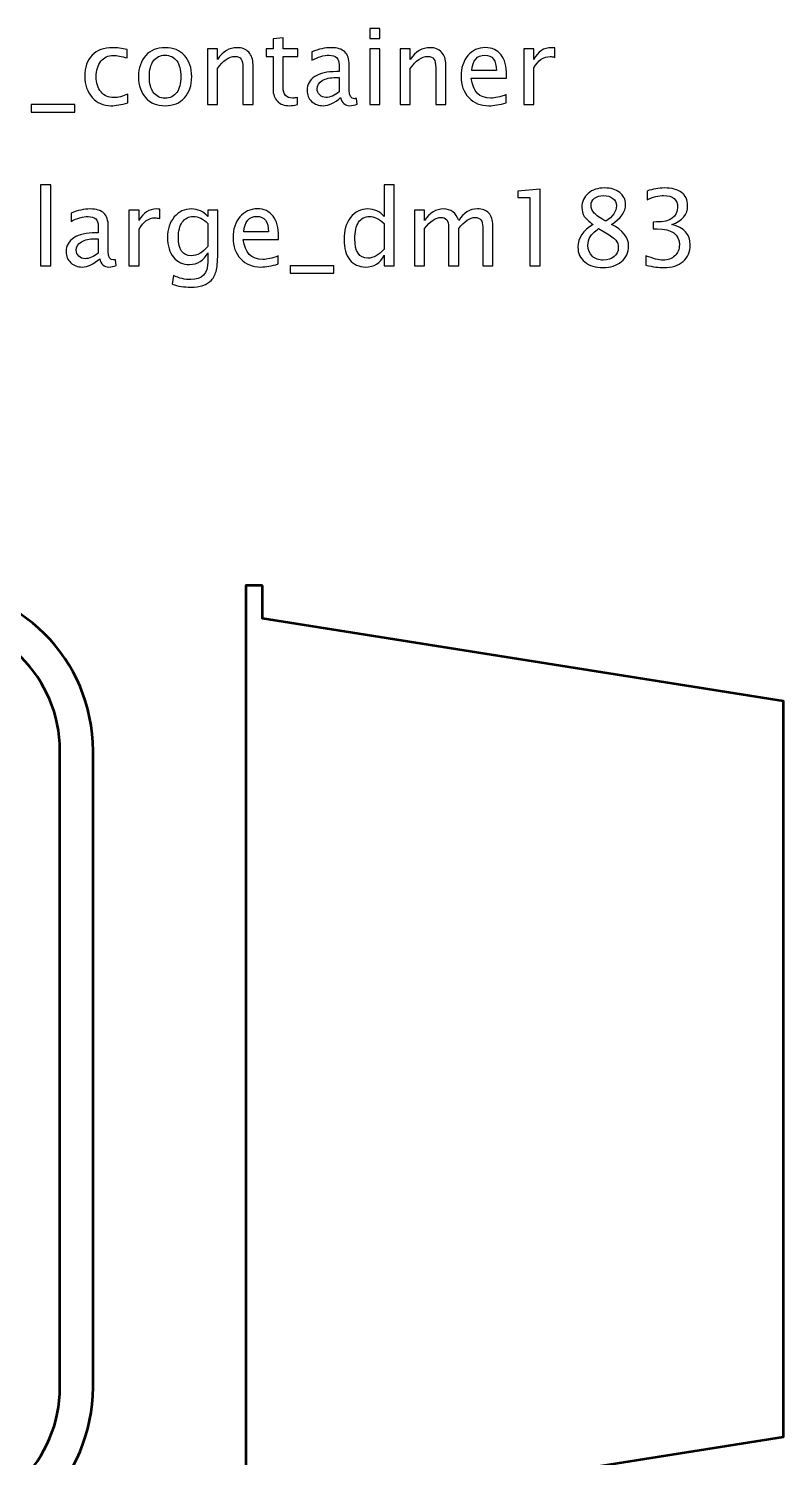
# Model space of a CAD drawing. Header units: centimetres. Extents: x -12.9 to 12.2, y -12.2 to 14.1.
# Drawn here: x 3.12 to 12.25, y -3.2 to 14.09 of the extents above; entities that cross this region are included whole.
import ezdxf

# ---------------------------------------------------------------- set-up
doc = ezdxf.new("R2010")
doc.units = ezdxf.units.CM
doc.header["$MEASUREMENT"] = 0
doc.layers.add('Layer 1', color=7, linetype='Continuous')

msp = doc.modelspace()

# ---------------------------------------------------------------- linework, layer by layer
at = {"layer": 'Layer 1'}
for points, knots in [([(7.24864, 13.96673), (7.24864, 13.96673), (7.24864, 14.08865), (7.24864, 14.08865), (7.24864, 14.08865), (7.24864, 14.08865), (7.37056, 14.08865), (7.37056, 14.08865), (7.37056, 14.08865), (7.37056, 14.08865), (7.37056, 13.96673), (7.37056, 13.96673), (7.37056, 13.96673), (7.37056, 13.96673), (7.24864, 13.96673), (7.24864, 13.96673)], [0, 0, 0, 0, 0.2, 0.2, 0.2, 0.2, 0.4, 0.4, 0.4, 0.4, 0.6, 0.6, 0.6, 0.6, 1, 1, 1, 1]), ([(4.32087, 13.19076), (4.24192, 13.16705), (4.17376, 13.1552), (4.1164, 13.1552), (4.1164, 13.1552), (4.02538, 13.1552), (3.95003, 13.18886), (3.89013, 13.25595), (3.89013, 13.25595), (3.83023, 13.32326), (3.80017, 13.40814), (3.80017, 13.51038), (3.80017, 13.51038), (3.80017, 13.6196), (3.8298, 13.7049), (3.88907, 13.76586), (3.88907, 13.76586), (3.94834, 13.82703), (4.0311, 13.85751), (4.13736, 13.85751), (4.13736, 13.85751), (4.18964, 13.85751), (4.24848, 13.85031), (4.31325, 13.83592), (4.31325, 13.83592), (4.31325, 13.83592), (4.31325, 13.73305), (4.31325, 13.73305), (4.31325, 13.73305), (4.24446, 13.75337), (4.18837, 13.76353), (4.14519, 13.76353), (4.14519, 13.76353), (4.08253, 13.76353), (4.03237, 13.74004), (3.9949, 13.69326), (3.9949, 13.69326), (3.95744, 13.64648), (3.9386, 13.58404), (3.9386, 13.50614), (3.9386, 13.50614), (3.9386, 13.43058), (3.95807, 13.36962), (3.99681, 13.32284), (3.99681, 13.32284), (4.03554, 13.27627), (4.08613, 13.25299), (4.149, 13.25299), (4.149, 13.25299), (4.20467, 13.25299), (4.26182, 13.26738), (4.32087, 13.29617), (4.32087, 13.29617), (4.32087, 13.29617), (4.32087, 13.19076), (4.32087, 13.19076)], [0, 0, 0, 0, 0.06666667, 0.06666667, 0.06666667, 0.06666667, 0.13333333, 0.13333333, 0.13333333, 0.13333333, 0.2, 0.2, 0.2, 0.2, 0.26666667, 0.26666667, 0.26666667, 0.26666667, 0.33333333, 0.33333333, 0.33333333, 0.33333333, 0.4, 0.4, 0.4, 0.4, 0.46666667, 0.46666667, 0.46666667, 0.46666667, 0.53333333, 0.53333333, 0.53333333, 0.53333333, 0.6, 0.6, 0.6, 0.6, 0.66666667, 0.66666667, 0.66666667, 0.66666667, 0.73333333, 0.73333333, 0.73333333, 0.73333333, 0.8, 0.8, 0.8, 0.8, 0.86666667, 0.86666667, 0.86666667, 0.86666667, 1, 1, 1, 1]), ([(4.77193, 13.1552), (4.67308, 13.1552), (4.59477, 13.18674), (4.53719, 13.24982), (4.53719, 13.24982), (4.47941, 13.31289), (4.45062, 13.39862), (4.45062, 13.50678), (4.45062, 13.50678), (4.45062, 13.61473), (4.47941, 13.70024), (4.53719, 13.76311), (4.53719, 13.76311), (4.59477, 13.82597), (4.67308, 13.85751), (4.77193, 13.85751), (4.77193, 13.85751), (4.87078, 13.85751), (4.9491, 13.82597), (5.00667, 13.76311), (5.00667, 13.76311), (5.06445, 13.70024), (5.09324, 13.61473), (5.09324, 13.50678), (5.09324, 13.50678), (5.09324, 13.39862), (5.06445, 13.31289), (5.00667, 13.24982), (5.00667, 13.24982), (4.9491, 13.18674), (4.87078, 13.1552), (4.77193, 13.1552)], [0, 0, 0, 0, 0.11111111, 0.11111111, 0.11111111, 0.11111111, 0.22222222, 0.22222222, 0.22222222, 0.22222222, 0.33333333, 0.33333333, 0.33333333, 0.33333333, 0.44444444, 0.44444444, 0.44444444, 0.44444444, 0.55555556, 0.55555556, 0.55555556, 0.55555556, 0.66666667, 0.66666667, 0.66666667, 0.66666667, 0.77777778, 0.77777778, 0.77777778, 0.77777778, 1, 1, 1, 1]), ([(5.28416, 13.17044), (5.28416, 13.17044), (5.28416, 13.84354), (5.28416, 13.84354), (5.28416, 13.84354), (5.28416, 13.84354), (5.40608, 13.84354), (5.40608, 13.84354), (5.40608, 13.84354), (5.40608, 13.84354), (5.40608, 13.71633), (5.40608, 13.71633), (5.40608, 13.71633), (5.47064, 13.81052), (5.5498, 13.85751), (5.64336, 13.85751), (5.64336, 13.85751), (5.7022, 13.85751), (5.74898, 13.8391), (5.78348, 13.80205), (5.78348, 13.80205), (5.81798, 13.76522), (5.83534, 13.71548), (5.83534, 13.65325), (5.83534, 13.65325), (5.83534, 13.65325), (5.83534, 13.17044), (5.83534, 13.17044), (5.83534, 13.17044), (5.83534, 13.17044), (5.71342, 13.17044), (5.71342, 13.17044), (5.71342, 13.17044), (5.71342, 13.17044), (5.71342, 13.61346), (5.71342, 13.61346), (5.71342, 13.61346), (5.71342, 13.66341), (5.70601, 13.69897), (5.69141, 13.72014), (5.69141, 13.72014), (5.67659, 13.74152), (5.65225, 13.7521), (5.61817, 13.7521), (5.61817, 13.7521), (5.54324, 13.7521), (5.47254, 13.70321), (5.40608, 13.60542), (5.40608, 13.60542), (5.40608, 13.60542), (5.40608, 13.17044), (5.40608, 13.17044), (5.40608, 13.17044), (5.40608, 13.17044), (5.28416, 13.17044), (5.28416, 13.17044)], [0, 0, 0, 0, 0.06666667, 0.06666667, 0.06666667, 0.06666667, 0.13333333, 0.13333333, 0.13333333, 0.13333333, 0.2, 0.2, 0.2, 0.2, 0.26666667, 0.26666667, 0.26666667, 0.26666667, 0.33333333, 0.33333333, 0.33333333, 0.33333333, 0.4, 0.4, 0.4, 0.4, 0.46666667, 0.46666667, 0.46666667, 0.46666667, 0.53333333, 0.53333333, 0.53333333, 0.53333333, 0.6, 0.6, 0.6, 0.6, 0.66666667, 0.66666667, 0.66666667, 0.66666667, 0.73333333, 0.73333333, 0.73333333, 0.73333333, 0.8, 0.8, 0.8, 0.8, 0.86666667, 0.86666667, 0.86666667, 0.86666667, 1, 1, 1, 1]), ([(6.3734, 13.17065), (6.33572, 13.16028), (6.30292, 13.1552), (6.27519, 13.1552), (6.27519, 13.1552), (6.21296, 13.1552), (6.16449, 13.17298), (6.12977, 13.20854), (6.12977, 13.20854), (6.09485, 13.2441), (6.07749, 13.29342), (6.07749, 13.35671), (6.07749, 13.35671), (6.07749, 13.35671), (6.07749, 13.7521), (6.07749, 13.7521), (6.07749, 13.7521), (6.07749, 13.7521), (5.99325, 13.7521), (5.99325, 13.7521), (5.99325, 13.7521), (5.99325, 13.7521), (5.99325, 13.84354), (5.99325, 13.84354), (5.99325, 13.84354), (5.99325, 13.84354), (6.07749, 13.84354), (6.07749, 13.84354), (6.07749, 13.84354), (6.07749, 13.84354), (6.07749, 13.96525), (6.07749, 13.96525), (6.07749, 13.96525), (6.07749, 13.96525), (6.19941, 13.97689), (6.19941, 13.97689), (6.19941, 13.97689), (6.19941, 13.97689), (6.19941, 13.84354), (6.19941, 13.84354), (6.19941, 13.84354), (6.19941, 13.84354), (6.37594, 13.84354), (6.37594, 13.84354), (6.37594, 13.84354), (6.37594, 13.84354), (6.37594, 13.7521), (6.37594, 13.7521), (6.37594, 13.7521), (6.37594, 13.7521), (6.19941, 13.7521), (6.19941, 13.7521), (6.19941, 13.7521), (6.19941, 13.7521), (6.19941, 13.37872), (6.19941, 13.37872), (6.19941, 13.37872), (6.19941, 13.29067), (6.23772, 13.24664), (6.31413, 13.24664), (6.31413, 13.24664), (6.33043, 13.24664), (6.35012, 13.24939), (6.3734, 13.25468), (6.3734, 13.25468), (6.3734, 13.25468), (6.3734, 13.17065), (6.3734, 13.17065)], [0, 0, 0, 0, 0.05555556, 0.05555556, 0.05555556, 0.05555556, 0.11111111, 0.11111111, 0.11111111, 0.11111111, 0.16666667, 0.16666667, 0.16666667, 0.16666667, 0.22222222, 0.22222222, 0.22222222, 0.22222222, 0.27777778, 0.27777778, 0.27777778, 0.27777778, 0.33333333, 0.33333333, 0.33333333, 0.33333333, 0.38888889, 0.38888889, 0.38888889, 0.38888889, 0.44444444, 0.44444444, 0.44444444, 0.44444444, 0.5, 0.5, 0.5, 0.5, 0.55555556, 0.55555556, 0.55555556, 0.55555556, 0.61111111, 0.61111111, 0.61111111, 0.61111111, 0.66666667, 0.66666667, 0.66666667, 0.66666667, 0.72222222, 0.72222222, 0.72222222, 0.72222222, 0.77777778, 0.77777778, 0.77777778, 0.77777778, 0.83333333, 0.83333333, 0.83333333, 0.83333333, 0.88888889, 0.88888889, 0.88888889, 0.88888889, 1, 1, 1, 1]), ([(6.89431, 13.25617), (6.82108, 13.18886), (6.75059, 13.1552), (6.68286, 13.1552), (6.68286, 13.1552), (6.62719, 13.1552), (6.58083, 13.17256), (6.54422, 13.20748), (6.54422, 13.20748), (6.50739, 13.24241), (6.48897, 13.28643), (6.48897, 13.33956), (6.48897, 13.33956), (6.48897, 13.41301), (6.51987, 13.46953), (6.58168, 13.5089), (6.58168, 13.5089), (6.64349, 13.54827), (6.73218, 13.56795), (6.84775, 13.56795), (6.84775, 13.56795), (6.84775, 13.56795), (6.87632, 13.56795), (6.87632, 13.56795), (6.87632, 13.56795), (6.87632, 13.56795), (6.87632, 13.64902), (6.87632, 13.64902), (6.87632, 13.64902), (6.87632, 13.72712), (6.83568, 13.76607), (6.75419, 13.76607), (6.75419, 13.76607), (6.69111, 13.76607), (6.62211, 13.74617), (6.54739, 13.70638), (6.54739, 13.70638), (6.54739, 13.70638), (6.54739, 13.80671), (6.54739, 13.80671), (6.54739, 13.80671), (6.62952, 13.84058), (6.70699, 13.85751), (6.77959, 13.85751), (6.77959, 13.85751), (6.85431, 13.85751), (6.90955, 13.84058), (6.9449, 13.8065), (6.9449, 13.8065), (6.98046, 13.77242), (6.99824, 13.71993), (6.99824, 13.64902), (6.99824, 13.64902), (6.99824, 13.64902), (6.99824, 13.34485), (6.99824, 13.34485), (6.99824, 13.34485), (6.99824, 13.27522), (7.01962, 13.24029), (7.06259, 13.24029), (7.06259, 13.24029), (7.06788, 13.24029), (7.07571, 13.24114), (7.08608, 13.24283), (7.08608, 13.24283), (7.08608, 13.24283), (7.09476, 13.1751), (7.09476, 13.1751), (7.09476, 13.1751), (7.06703, 13.16176), (7.03655, 13.1552), (7.00311, 13.1552), (7.00311, 13.1552), (6.94617, 13.1552), (6.90998, 13.18886), (6.89431, 13.25617)], [0, 0, 0, 0, 0.05, 0.05, 0.05, 0.05, 0.1, 0.1, 0.1, 0.1, 0.15, 0.15, 0.15, 0.15, 0.2, 0.2, 0.2, 0.2, 0.25, 0.25, 0.25, 0.25, 0.3, 0.3, 0.3, 0.3, 0.35, 0.35, 0.35, 0.35, 0.4, 0.4, 0.4, 0.4, 0.45, 0.45, 0.45, 0.45, 0.5, 0.5, 0.5, 0.5, 0.55, 0.55, 0.55, 0.55, 0.6, 0.6, 0.6, 0.6, 0.65, 0.65, 0.65, 0.65, 0.7, 0.7, 0.7, 0.7, 0.75, 0.75, 0.75, 0.75, 0.8, 0.8, 0.8, 0.8, 0.85, 0.85, 0.85, 0.85, 0.9, 0.9, 0.9, 0.9, 1, 1, 1, 1]), ([(7.24864, 13.17044), (7.24864, 13.17044), (7.24864, 13.84354), (7.24864, 13.84354), (7.24864, 13.84354), (7.24864, 13.84354), (7.37056, 13.84354), (7.37056, 13.84354), (7.37056, 13.84354), (7.37056, 13.84354), (7.37056, 13.17044), (7.37056, 13.17044), (7.37056, 13.17044), (7.37056, 13.17044), (7.24864, 13.17044), (7.24864, 13.17044)], [0, 0, 0, 0, 0.2, 0.2, 0.2, 0.2, 0.4, 0.4, 0.4, 0.4, 0.6, 0.6, 0.6, 0.6, 1, 1, 1, 1]), ([(7.61567, 13.17044), (7.61567, 13.17044), (7.61567, 13.84354), (7.61567, 13.84354), (7.61567, 13.84354), (7.61567, 13.84354), (7.73759, 13.84354), (7.73759, 13.84354), (7.73759, 13.84354), (7.73759, 13.84354), (7.73759, 13.71633), (7.73759, 13.71633), (7.73759, 13.71633), (7.80215, 13.81052), (7.88131, 13.85751), (7.97487, 13.85751), (7.97487, 13.85751), (8.03371, 13.85751), (8.08049, 13.8391), (8.11499, 13.80205), (8.11499, 13.80205), (8.14949, 13.76522), (8.16685, 13.71548), (8.16685, 13.65325), (8.16685, 13.65325), (8.16685, 13.65325), (8.16685, 13.17044), (8.16685, 13.17044), (8.16685, 13.17044), (8.16685, 13.17044), (8.04493, 13.17044), (8.04493, 13.17044), (8.04493, 13.17044), (8.04493, 13.17044), (8.04493, 13.61346), (8.04493, 13.61346), (8.04493, 13.61346), (8.04493, 13.66341), (8.03752, 13.69897), (8.02292, 13.72014), (8.02292, 13.72014), (8.0081, 13.74152), (7.98376, 13.7521), (7.94968, 13.7521), (7.94968, 13.7521), (7.87475, 13.7521), (7.80405, 13.70321), (7.73759, 13.60542), (7.73759, 13.60542), (7.73759, 13.60542), (7.73759, 13.17044), (7.73759, 13.17044), (7.73759, 13.17044), (7.73759, 13.17044), (7.61567, 13.17044), (7.61567, 13.17044)], [0, 0, 0, 0, 0.06666667, 0.06666667, 0.06666667, 0.06666667, 0.13333333, 0.13333333, 0.13333333, 0.13333333, 0.2, 0.2, 0.2, 0.2, 0.26666667, 0.26666667, 0.26666667, 0.26666667, 0.33333333, 0.33333333, 0.33333333, 0.33333333, 0.4, 0.4, 0.4, 0.4, 0.46666667, 0.46666667, 0.46666667, 0.46666667, 0.53333333, 0.53333333, 0.53333333, 0.53333333, 0.6, 0.6, 0.6, 0.6, 0.66666667, 0.66666667, 0.66666667, 0.66666667, 0.73333333, 0.73333333, 0.73333333, 0.73333333, 0.8, 0.8, 0.8, 0.8, 0.86666667, 0.86666667, 0.86666667, 0.86666667, 1, 1, 1, 1]), ([(8.89795, 13.19203), (8.81604, 13.16748), (8.74597, 13.1552), (8.68755, 13.1552), (8.68755, 13.1552), (8.58786, 13.1552), (8.50679, 13.18822), (8.44435, 13.25405), (8.44435, 13.25405), (8.38191, 13.31988), (8.35058, 13.40518), (8.35058, 13.51017), (8.35058, 13.51017), (8.35058, 13.61198), (8.3781, 13.69559), (8.43334, 13.76099), (8.43334, 13.76099), (8.48859, 13.82618), (8.55928, 13.85878), (8.64543, 13.85878), (8.64543, 13.85878), (8.72692, 13.85878), (8.79, 13.82978), (8.83445, 13.77179), (8.83445, 13.77179), (8.8789, 13.71379), (8.90113, 13.63166), (8.90113, 13.52519), (8.90113, 13.52519), (8.90113, 13.52519), (8.90049, 13.48794), (8.90049, 13.48794), (8.90049, 13.48794), (8.90049, 13.48794), (8.47504, 13.48794), (8.47504, 13.48794), (8.47504, 13.48794), (8.49282, 13.32707), (8.57135, 13.24664), (8.71041, 13.24664), (8.71041, 13.24664), (8.76143, 13.24664), (8.82387, 13.26103), (8.89795, 13.28982), (8.89795, 13.28982), (8.89795, 13.28982), (8.89795, 13.19203), (8.89795, 13.19203)], [0, 0, 0, 0, 0.07692308, 0.07692308, 0.07692308, 0.07692308, 0.15384615, 0.15384615, 0.15384615, 0.15384615, 0.23076923, 0.23076923, 0.23076923, 0.23076923, 0.30769231, 0.30769231, 0.30769231, 0.30769231, 0.38461538, 0.38461538, 0.38461538, 0.38461538, 0.46153846, 0.46153846, 0.46153846, 0.46153846, 0.53846154, 0.53846154, 0.53846154, 0.53846154, 0.61538462, 0.61538462, 0.61538462, 0.61538462, 0.69230769, 0.69230769, 0.69230769, 0.69230769, 0.76923077, 0.76923077, 0.76923077, 0.76923077, 0.84615385, 0.84615385, 0.84615385, 0.84615385, 1, 1, 1, 1]), ([(9.11152, 13.17044), (9.11152, 13.17044), (9.11152, 13.84354), (9.11152, 13.84354), (9.11152, 13.84354), (9.11152, 13.84354), (9.23344, 13.84354), (9.23344, 13.84354), (9.23344, 13.84354), (9.23344, 13.84354), (9.23344, 13.71633), (9.23344, 13.71633), (9.23344, 13.71633), (9.28191, 13.81052), (9.35219, 13.85751), (9.44447, 13.85751), (9.44447, 13.85751), (9.45696, 13.85751), (9.47008, 13.85645), (9.48363, 13.85434), (9.48363, 13.85434), (9.48363, 13.85434), (9.48363, 13.74025), (9.48363, 13.74025), (9.48363, 13.74025), (9.46246, 13.74723), (9.44384, 13.75083), (9.42775, 13.75083), (9.42775, 13.75083), (9.35028, 13.75083), (9.28551, 13.70511), (9.23344, 13.61346), (9.23344, 13.61346), (9.23344, 13.61346), (9.23344, 13.17044), (9.23344, 13.17044), (9.23344, 13.17044), (9.23344, 13.17044), (9.11152, 13.17044), (9.11152, 13.17044)], [0, 0, 0, 0, 0.09090909, 0.09090909, 0.09090909, 0.09090909, 0.18181818, 0.18181818, 0.18181818, 0.18181818, 0.27272727, 0.27272727, 0.27272727, 0.27272727, 0.36363636, 0.36363636, 0.36363636, 0.36363636, 0.45454545, 0.45454545, 0.45454545, 0.45454545, 0.54545455, 0.54545455, 0.54545455, 0.54545455, 0.63636364, 0.63636364, 0.63636364, 0.63636364, 0.72727273, 0.72727273, 0.72727273, 0.72727273, 0.81818182, 0.81818182, 0.81818182, 0.81818182, 1, 1, 1, 1]), ([(4.77172, 13.24664), (4.83204, 13.24664), (4.87903, 13.26929), (4.91248, 13.3148), (4.91248, 13.3148), (4.94571, 13.36009), (4.96243, 13.42423), (4.96243, 13.50678), (4.96243, 13.50678), (4.96243, 13.58912), (4.94571, 13.65304), (4.91248, 13.69834), (4.91248, 13.69834), (4.87903, 13.74342), (4.83204, 13.76607), (4.77172, 13.76607), (4.77172, 13.76607), (4.71118, 13.76607), (4.66419, 13.74342), (4.63117, 13.69834), (4.63117, 13.69834), (4.59794, 13.65304), (4.58143, 13.58912), (4.58143, 13.50678), (4.58143, 13.50678), (4.58143, 13.42423), (4.59794, 13.36009), (4.63117, 13.3148), (4.63117, 13.3148), (4.66419, 13.26929), (4.71118, 13.24664), (4.77172, 13.24664)], [0, 0, 0, 0, 0.11111111, 0.11111111, 0.11111111, 0.11111111, 0.22222222, 0.22222222, 0.22222222, 0.22222222, 0.33333333, 0.33333333, 0.33333333, 0.33333333, 0.44444444, 0.44444444, 0.44444444, 0.44444444, 0.55555556, 0.55555556, 0.55555556, 0.55555556, 0.66666667, 0.66666667, 0.66666667, 0.66666667, 0.77777778, 0.77777778, 0.77777778, 0.77777778, 1, 1, 1, 1]), ([(8.48139, 13.57938), (8.48139, 13.57938), (8.77857, 13.57938), (8.77857, 13.57938), (8.77857, 13.57938), (8.77857, 13.70469), (8.73179, 13.76734), (8.63845, 13.76734), (8.63845, 13.76734), (8.54447, 13.76734), (8.49219, 13.70469), (8.48139, 13.57938)], [0, 0, 0, 0, 0.25, 0.25, 0.25, 0.25, 0.5, 0.5, 0.5, 0.5, 1, 1, 1, 1]), ([(6.87632, 13.32263), (6.87632, 13.32263), (6.87632, 13.49556), (6.87632, 13.49556), (6.87632, 13.49556), (6.87632, 13.49556), (6.83716, 13.49683), (6.83716, 13.49683), (6.83716, 13.49683), (6.76943, 13.49683), (6.71482, 13.48434), (6.67312, 13.45937), (6.67312, 13.45937), (6.63163, 13.43418), (6.61089, 13.40095), (6.61089, 13.35946), (6.61089, 13.35946), (6.61089, 13.33046), (6.62126, 13.30591), (6.64179, 13.2858), (6.64179, 13.2858), (6.66254, 13.26569), (6.68773, 13.25553), (6.71757, 13.25553), (6.71757, 13.25553), (6.76837, 13.25553), (6.82129, 13.27797), (6.87632, 13.32263)], [0, 0, 0, 0, 0.125, 0.125, 0.125, 0.125, 0.25, 0.25, 0.25, 0.25, 0.375, 0.375, 0.375, 0.375, 0.5, 0.5, 0.5, 0.5, 0.625, 0.625, 0.625, 0.625, 0.75, 0.75, 0.75, 0.75, 1, 1, 1, 1]), ([(3.14993, 13.079), (3.14993, 13.079), (3.14993, 13.17044), (3.14993, 13.17044), (3.14993, 13.17044), (3.14993, 13.17044), (3.67825, 13.17044), (3.67825, 13.17044), (3.67825, 13.17044), (3.67825, 13.17044), (3.67825, 13.079), (3.67825, 13.079), (3.67825, 13.079), (3.67825, 13.079), (3.14993, 13.079), (3.14993, 13.079)], [0, 0, 0, 0, 0.2, 0.2, 0.2, 0.2, 0.4, 0.4, 0.4, 0.4, 0.6, 0.6, 0.6, 0.6, 1, 1, 1, 1]), ([(3.26665, 11.21887), (3.26665, 11.21887), (3.26665, 12.19804), (3.26665, 12.19804), (3.26665, 12.19804), (3.26665, 12.19804), (3.38857, 12.19804), (3.38857, 12.19804), (3.38857, 12.19804), (3.38857, 12.19804), (3.38857, 11.21887), (3.38857, 11.21887), (3.38857, 11.21887), (3.38857, 11.21887), (3.26665, 11.21887), (3.26665, 11.21887)], [0, 0, 0, 0, 0.2, 0.2, 0.2, 0.2, 0.4, 0.4, 0.4, 0.4, 0.6, 0.6, 0.6, 0.6, 1, 1, 1, 1]), ([(7.42209, 11.21887), (7.42209, 11.21887), (7.42209, 11.34524), (7.42209, 11.34524), (7.42209, 11.34524), (7.37235, 11.25083), (7.29742, 11.20363), (7.1973, 11.20363), (7.1973, 11.20363), (7.11602, 11.20363), (7.0521, 11.23305), (7.00553, 11.29211), (7.00553, 11.29211), (6.95896, 11.35116), (6.93568, 11.43181), (6.93568, 11.53404), (6.93568, 11.53404), (6.93568, 11.6458), (6.96214, 11.73576), (7.01484, 11.80392), (7.01484, 11.80392), (7.06776, 11.87186), (7.13719, 11.90594), (7.22334, 11.90594), (7.22334, 11.90594), (7.30313, 11.90594), (7.3696, 11.87546), (7.42209, 11.81429), (7.42209, 11.81429), (7.42209, 11.81429), (7.42209, 12.19804), (7.42209, 12.19804), (7.42209, 12.19804), (7.42209, 12.19804), (7.54401, 12.19804), (7.54401, 12.19804), (7.54401, 12.19804), (7.54401, 12.19804), (7.54401, 11.21887), (7.54401, 11.21887), (7.54401, 11.21887), (7.54401, 11.21887), (7.42209, 11.21887), (7.42209, 11.21887)], [0, 0, 0, 0, 0.08333333, 0.08333333, 0.08333333, 0.08333333, 0.16666667, 0.16666667, 0.16666667, 0.16666667, 0.25, 0.25, 0.25, 0.25, 0.33333333, 0.33333333, 0.33333333, 0.33333333, 0.41666667, 0.41666667, 0.41666667, 0.41666667, 0.5, 0.5, 0.5, 0.5, 0.58333333, 0.58333333, 0.58333333, 0.58333333, 0.66666667, 0.66666667, 0.66666667, 0.66666667, 0.75, 0.75, 0.75, 0.75, 0.83333333, 0.83333333, 0.83333333, 0.83333333, 1, 1, 1, 1]), ([(9.18485, 11.21887), (9.18485, 11.21887), (9.18485, 12.04564), (9.18485, 12.04564), (9.18485, 12.04564), (9.18485, 12.04564), (9.0388, 12.04564), (9.0388, 12.04564), (9.0388, 12.04564), (9.0388, 12.04564), (9.0388, 12.12184), (9.0388, 12.12184), (9.0388, 12.12184), (9.0388, 12.12184), (9.30677, 12.1447), (9.30677, 12.1447), (9.30677, 12.1447), (9.30677, 12.1447), (9.30677, 11.21887), (9.30677, 11.21887), (9.30677, 11.21887), (9.30677, 11.21887), (9.18485, 11.21887), (9.18485, 11.21887)], [0, 0, 0, 0, 0.14285714, 0.14285714, 0.14285714, 0.14285714, 0.28571429, 0.28571429, 0.28571429, 0.28571429, 0.42857143, 0.42857143, 0.42857143, 0.42857143, 0.57142857, 0.57142857, 0.57142857, 0.57142857, 0.71428571, 0.71428571, 0.71428571, 0.71428571, 1, 1, 1, 1]), ([(9.94727, 11.71862), (9.89689, 11.75375), (9.86176, 11.78635), (9.84207, 11.81662), (9.84207, 11.81662), (9.82239, 11.84667), (9.81265, 11.88308), (9.81265, 11.92563), (9.81265, 11.92563), (9.81265, 11.99505), (9.83805, 12.05157), (9.88864, 12.09496), (9.88864, 12.09496), (9.93944, 12.13835), (10.00569, 12.15994), (10.08739, 12.15994), (10.08739, 12.15994), (10.16275, 12.15994), (10.22392, 12.14153), (10.2707, 12.1047), (10.2707, 12.1047), (10.31748, 12.06808), (10.34097, 12.02024), (10.34097, 11.96161), (10.34097, 11.96161), (10.34097, 11.87271), (10.28403, 11.79164), (10.17037, 11.71862), (10.17037, 11.71862), (10.30859, 11.65088), (10.3778, 11.56346), (10.3778, 11.45636), (10.3778, 11.45636), (10.3778, 11.37995), (10.3488, 11.31751), (10.29102, 11.26882), (10.29102, 11.26882), (10.23323, 11.22035), (10.15894, 11.19601), (10.06792, 11.19601), (10.06792, 11.19601), (9.97712, 11.19601), (9.90388, 11.21887), (9.848, 11.26459), (9.848, 11.26459), (9.79233, 11.3101), (9.76439, 11.37021), (9.76439, 11.44451), (9.76439, 11.44451), (9.76439, 11.55457), (9.82535, 11.6458), (9.94727, 11.71862)], [0, 0, 0, 0, 0.07142857, 0.07142857, 0.07142857, 0.07142857, 0.14285714, 0.14285714, 0.14285714, 0.14285714, 0.21428571, 0.21428571, 0.21428571, 0.21428571, 0.28571429, 0.28571429, 0.28571429, 0.28571429, 0.35714286, 0.35714286, 0.35714286, 0.35714286, 0.42857143, 0.42857143, 0.42857143, 0.42857143, 0.5, 0.5, 0.5, 0.5, 0.57142857, 0.57142857, 0.57142857, 0.57142857, 0.64285714, 0.64285714, 0.64285714, 0.64285714, 0.71428571, 0.71428571, 0.71428571, 0.71428571, 0.78571429, 0.78571429, 0.78571429, 0.78571429, 0.85714286, 0.85714286, 0.85714286, 0.85714286, 1, 1, 1, 1]), ([(10.58777, 11.22522), (10.58777, 11.22522), (10.58777, 11.33952), (10.58777, 11.33952), (10.58777, 11.33952), (10.67498, 11.30481), (10.74335, 11.28745), (10.79351, 11.28745), (10.79351, 11.28745), (10.85257, 11.28745), (10.90019, 11.30438), (10.93681, 11.33846), (10.93681, 11.33846), (10.97343, 11.37254), (10.99163, 11.41699), (10.99163, 11.4716), (10.99163, 11.4716), (10.99163, 11.60114), (10.90146, 11.66591), (10.72112, 11.66591), (10.72112, 11.66591), (10.72112, 11.66591), (10.67286, 11.66591), (10.67286, 11.66591), (10.67286, 11.66591), (10.67286, 11.66591), (10.67286, 11.74783), (10.67286, 11.74783), (10.67286, 11.74783), (10.67286, 11.74783), (10.71562, 11.74846), (10.71562, 11.74846), (10.71562, 11.74846), (10.88516, 11.74846), (10.97004, 11.80815), (10.97004, 11.92774), (10.97004, 11.92774), (10.97004, 12.02151), (10.91374, 12.0685), (10.80134, 12.0685), (10.80134, 12.0685), (10.74102, 12.0685), (10.67413, 12.05114), (10.60047, 12.01643), (10.60047, 12.01643), (10.60047, 12.01643), (10.60047, 12.12311), (10.60047, 12.12311), (10.60047, 12.12311), (10.67265, 12.14766), (10.74229, 12.15994), (10.80917, 12.15994), (10.80917, 12.15994), (10.90019, 12.15994), (10.97025, 12.14174), (11.01894, 12.10533), (11.01894, 12.10533), (11.06762, 12.06914), (11.09196, 12.01643), (11.09196, 11.94743), (11.09196, 11.94743), (11.09196, 11.83969), (11.02825, 11.76285), (10.90061, 11.71713), (10.90061, 11.71713), (11.04857, 11.68263), (11.12244, 11.60156), (11.12244, 11.47351), (11.12244, 11.47351), (11.12244, 11.38715), (11.09387, 11.3192), (11.03693, 11.26988), (11.03693, 11.26988), (10.97999, 11.22056), (10.90167, 11.19601), (10.80219, 11.19601), (10.80219, 11.19601), (10.74546, 11.19601), (10.67413, 11.20575), (10.58777, 11.22522)], [0, 0, 0, 0, 0.04761905, 0.04761905, 0.04761905, 0.04761905, 0.0952381, 0.0952381, 0.0952381, 0.0952381, 0.14285714, 0.14285714, 0.14285714, 0.14285714, 0.19047619, 0.19047619, 0.19047619, 0.19047619, 0.23809524, 0.23809524, 0.23809524, 0.23809524, 0.28571429, 0.28571429, 0.28571429, 0.28571429, 0.33333333, 0.33333333, 0.33333333, 0.33333333, 0.38095238, 0.38095238, 0.38095238, 0.38095238, 0.42857143, 0.42857143, 0.42857143, 0.42857143, 0.47619048, 0.47619048, 0.47619048, 0.47619048, 0.52380952, 0.52380952, 0.52380952, 0.52380952, 0.57142857, 0.57142857, 0.57142857, 0.57142857, 0.61904762, 0.61904762, 0.61904762, 0.61904762, 0.66666667, 0.66666667, 0.66666667, 0.66666667, 0.71428571, 0.71428571, 0.71428571, 0.71428571, 0.76190476, 0.76190476, 0.76190476, 0.76190476, 0.80952381, 0.80952381, 0.80952381, 0.80952381, 0.85714286, 0.85714286, 0.85714286, 0.85714286, 0.9047619, 0.9047619, 0.9047619, 0.9047619, 1, 1, 1, 1]), ([(10.10221, 11.75693), (10.18772, 11.81344), (10.23048, 11.8761), (10.23048, 11.94531), (10.23048, 11.94531), (10.23048, 11.98235), (10.21609, 12.01199), (10.18751, 12.03463), (10.18751, 12.03463), (10.15873, 12.05728), (10.12126, 12.0685), (10.07491, 12.0685), (10.07491, 12.0685), (10.03003, 12.0685), (9.99341, 12.05749), (9.96526, 12.03527), (9.96526, 12.03527), (9.93711, 12.01304), (9.92314, 11.98447), (9.92314, 11.94912), (9.92314, 11.94912), (9.92314, 11.91483), (9.93584, 11.88393), (9.96124, 11.85641), (9.96124, 11.85641), (9.98664, 11.82911), (10.03363, 11.79587), (10.10221, 11.75693)], [0, 0, 0, 0, 0.125, 0.125, 0.125, 0.125, 0.25, 0.25, 0.25, 0.25, 0.375, 0.375, 0.375, 0.375, 0.5, 0.5, 0.5, 0.5, 0.625, 0.625, 0.625, 0.625, 0.75, 0.75, 0.75, 0.75, 1, 1, 1, 1]), ([(3.9806, 11.3046), (3.90737, 11.23729), (3.83688, 11.20363), (3.76915, 11.20363), (3.76915, 11.20363), (3.71348, 11.20363), (3.66712, 11.22099), (3.63051, 11.25591), (3.63051, 11.25591), (3.59368, 11.29084), (3.57526, 11.33486), (3.57526, 11.38799), (3.57526, 11.38799), (3.57526, 11.46144), (3.60616, 11.51796), (3.66797, 11.55733), (3.66797, 11.55733), (3.72978, 11.5967), (3.81847, 11.61638), (3.93404, 11.61638), (3.93404, 11.61638), (3.93404, 11.61638), (3.96261, 11.61638), (3.96261, 11.61638), (3.96261, 11.61638), (3.96261, 11.61638), (3.96261, 11.69745), (3.96261, 11.69745), (3.96261, 11.69745), (3.96261, 11.77555), (3.92197, 11.8145), (3.84048, 11.8145), (3.84048, 11.8145), (3.7774, 11.8145), (3.7084, 11.7946), (3.63368, 11.75481), (3.63368, 11.75481), (3.63368, 11.75481), (3.63368, 11.85514), (3.63368, 11.85514), (3.63368, 11.85514), (3.71581, 11.88901), (3.79328, 11.90594), (3.86588, 11.90594), (3.86588, 11.90594), (3.9406, 11.90594), (3.99584, 11.88901), (4.03119, 11.85493), (4.03119, 11.85493), (4.06675, 11.82085), (4.08453, 11.76836), (4.08453, 11.69745), (4.08453, 11.69745), (4.08453, 11.69745), (4.08453, 11.39328), (4.08453, 11.39328), (4.08453, 11.39328), (4.08453, 11.32365), (4.10591, 11.28872), (4.14888, 11.28872), (4.14888, 11.28872), (4.15417, 11.28872), (4.162, 11.28957), (4.17237, 11.29126), (4.17237, 11.29126), (4.17237, 11.29126), (4.18105, 11.22353), (4.18105, 11.22353), (4.18105, 11.22353), (4.15332, 11.21019), (4.12284, 11.20363), (4.0894, 11.20363), (4.0894, 11.20363), (4.03246, 11.20363), (3.99627, 11.23729), (3.9806, 11.3046)], [0, 0, 0, 0, 0.05, 0.05, 0.05, 0.05, 0.1, 0.1, 0.1, 0.1, 0.15, 0.15, 0.15, 0.15, 0.2, 0.2, 0.2, 0.2, 0.25, 0.25, 0.25, 0.25, 0.3, 0.3, 0.3, 0.3, 0.35, 0.35, 0.35, 0.35, 0.4, 0.4, 0.4, 0.4, 0.45, 0.45, 0.45, 0.45, 0.5, 0.5, 0.5, 0.5, 0.55, 0.55, 0.55, 0.55, 0.6, 0.6, 0.6, 0.6, 0.65, 0.65, 0.65, 0.65, 0.7, 0.7, 0.7, 0.7, 0.75, 0.75, 0.75, 0.75, 0.8, 0.8, 0.8, 0.8, 0.85, 0.85, 0.85, 0.85, 0.9, 0.9, 0.9, 0.9, 1, 1, 1, 1]), ([(4.33493, 11.21887), (4.33493, 11.21887), (4.33493, 11.89197), (4.33493, 11.89197), (4.33493, 11.89197), (4.33493, 11.89197), (4.45685, 11.89197), (4.45685, 11.89197), (4.45685, 11.89197), (4.45685, 11.89197), (4.45685, 11.76476), (4.45685, 11.76476), (4.45685, 11.76476), (4.50532, 11.85895), (4.5756, 11.90594), (4.66788, 11.90594), (4.66788, 11.90594), (4.68037, 11.90594), (4.69349, 11.90488), (4.70704, 11.90277), (4.70704, 11.90277), (4.70704, 11.90277), (4.70704, 11.78868), (4.70704, 11.78868), (4.70704, 11.78868), (4.68587, 11.79566), (4.66725, 11.79926), (4.65116, 11.79926), (4.65116, 11.79926), (4.57369, 11.79926), (4.50892, 11.75354), (4.45685, 11.66189), (4.45685, 11.66189), (4.45685, 11.66189), (4.45685, 11.21887), (4.45685, 11.21887), (4.45685, 11.21887), (4.45685, 11.21887), (4.33493, 11.21887), (4.33493, 11.21887)], [0, 0, 0, 0, 0.09090909, 0.09090909, 0.09090909, 0.09090909, 0.18181818, 0.18181818, 0.18181818, 0.18181818, 0.27272727, 0.27272727, 0.27272727, 0.27272727, 0.36363636, 0.36363636, 0.36363636, 0.36363636, 0.45454545, 0.45454545, 0.45454545, 0.45454545, 0.54545455, 0.54545455, 0.54545455, 0.54545455, 0.63636364, 0.63636364, 0.63636364, 0.63636364, 0.72727273, 0.72727273, 0.72727273, 0.72727273, 0.81818182, 0.81818182, 0.81818182, 0.81818182, 1, 1, 1, 1]), ([(4.85711, 10.99535), (4.85711, 10.99535), (4.8715, 11.10076), (4.8715, 11.10076), (4.8715, 11.10076), (4.9422, 11.06774), (5.01226, 11.05123), (5.08148, 11.05123), (5.08148, 11.05123), (5.21885, 11.05123), (5.28764, 11.12404), (5.28764, 11.26946), (5.28764, 11.26946), (5.28764, 11.26946), (5.28764, 11.37529), (5.28764, 11.37529), (5.28764, 11.37529), (5.26647, 11.33063), (5.23642, 11.29613), (5.19726, 11.27136), (5.19726, 11.27136), (5.1581, 11.2466), (5.1145, 11.23411), (5.06645, 11.23411), (5.06645, 11.23411), (4.98496, 11.23411), (4.9204, 11.26332), (4.87277, 11.32174), (4.87277, 11.32174), (4.82515, 11.38016), (4.80123, 11.45932), (4.80123, 11.55923), (4.80123, 11.55923), (4.80123, 11.66147), (4.82832, 11.74486), (4.88251, 11.80942), (4.88251, 11.80942), (4.93691, 11.87377), (5.00697, 11.90594), (5.09312, 11.90594), (5.09312, 11.90594), (5.16847, 11.90594), (5.23345, 11.87546), (5.28764, 11.81429), (5.28764, 11.81429), (5.28764, 11.81429), (5.28764, 11.89197), (5.28764, 11.89197), (5.28764, 11.89197), (5.28764, 11.89197), (5.40956, 11.89197), (5.40956, 11.89197), (5.40956, 11.89197), (5.40956, 11.89197), (5.40956, 11.4026), (5.40956, 11.4026), (5.40956, 11.4026), (5.40956, 11.2974), (5.40406, 11.21951), (5.39305, 11.16892), (5.39305, 11.16892), (5.38226, 11.11833), (5.36151, 11.07684), (5.33146, 11.04467), (5.33146, 11.04467), (5.27812, 10.98815), (5.19472, 10.95979), (5.08148, 10.95979), (5.08148, 10.95979), (5.0038, 10.95979), (4.92908, 10.97164), (4.85711, 10.99535)], [0, 0, 0, 0, 0.05263158, 0.05263158, 0.05263158, 0.05263158, 0.10526316, 0.10526316, 0.10526316, 0.10526316, 0.15789474, 0.15789474, 0.15789474, 0.15789474, 0.21052632, 0.21052632, 0.21052632, 0.21052632, 0.26315789, 0.26315789, 0.26315789, 0.26315789, 0.31578947, 0.31578947, 0.31578947, 0.31578947, 0.36842105, 0.36842105, 0.36842105, 0.36842105, 0.42105263, 0.42105263, 0.42105263, 0.42105263, 0.47368421, 0.47368421, 0.47368421, 0.47368421, 0.52631579, 0.52631579, 0.52631579, 0.52631579, 0.57894737, 0.57894737, 0.57894737, 0.57894737, 0.63157895, 0.63157895, 0.63157895, 0.63157895, 0.68421053, 0.68421053, 0.68421053, 0.68421053, 0.73684211, 0.73684211, 0.73684211, 0.73684211, 0.78947368, 0.78947368, 0.78947368, 0.78947368, 0.84210526, 0.84210526, 0.84210526, 0.84210526, 0.89473684, 0.89473684, 0.89473684, 0.89473684, 1, 1, 1, 1]), ([(5.28764, 11.4517), (5.28764, 11.4517), (5.28764, 11.73089), (5.28764, 11.73089), (5.28764, 11.73089), (5.23388, 11.78656), (5.17525, 11.8145), (5.11196, 11.8145), (5.11196, 11.8145), (5.05565, 11.8145), (5.01163, 11.79206), (4.97988, 11.74698), (4.97988, 11.74698), (4.94792, 11.70211), (4.93204, 11.63966), (4.93204, 11.56008), (4.93204, 11.56008), (4.93204, 11.41382), (4.9839, 11.34079), (5.08783, 11.34079), (5.08783, 11.34079), (5.15852, 11.34079), (5.2252, 11.37783), (5.28764, 11.4517)], [0, 0, 0, 0, 0.14285714, 0.14285714, 0.14285714, 0.14285714, 0.28571429, 0.28571429, 0.28571429, 0.28571429, 0.42857143, 0.42857143, 0.42857143, 0.42857143, 0.57142857, 0.57142857, 0.57142857, 0.57142857, 0.71428571, 0.71428571, 0.71428571, 0.71428571, 1, 1, 1, 1]), ([(6.14045, 11.24046), (6.05854, 11.21591), (5.98847, 11.20363), (5.93005, 11.20363), (5.93005, 11.20363), (5.83036, 11.20363), (5.74929, 11.23665), (5.68685, 11.30248), (5.68685, 11.30248), (5.62441, 11.36831), (5.59308, 11.45361), (5.59308, 11.5586), (5.59308, 11.5586), (5.59308, 11.66041), (5.6206, 11.74402), (5.67584, 11.80942), (5.67584, 11.80942), (5.73109, 11.87461), (5.80178, 11.90721), (5.88793, 11.90721), (5.88793, 11.90721), (5.96942, 11.90721), (6.0325, 11.87821), (6.07695, 11.82022), (6.07695, 11.82022), (6.1214, 11.76222), (6.14363, 11.68009), (6.14363, 11.57362), (6.14363, 11.57362), (6.14363, 11.57362), (6.14299, 11.53637), (6.14299, 11.53637), (6.14299, 11.53637), (6.14299, 11.53637), (5.71754, 11.53637), (5.71754, 11.53637), (5.71754, 11.53637), (5.73532, 11.3755), (5.81385, 11.29507), (5.95291, 11.29507), (5.95291, 11.29507), (6.00393, 11.29507), (6.06637, 11.30946), (6.14045, 11.33825), (6.14045, 11.33825), (6.14045, 11.33825), (6.14045, 11.24046), (6.14045, 11.24046)], [0, 0, 0, 0, 0.07692308, 0.07692308, 0.07692308, 0.07692308, 0.15384615, 0.15384615, 0.15384615, 0.15384615, 0.23076923, 0.23076923, 0.23076923, 0.23076923, 0.30769231, 0.30769231, 0.30769231, 0.30769231, 0.38461538, 0.38461538, 0.38461538, 0.38461538, 0.46153846, 0.46153846, 0.46153846, 0.46153846, 0.53846154, 0.53846154, 0.53846154, 0.53846154, 0.61538462, 0.61538462, 0.61538462, 0.61538462, 0.69230769, 0.69230769, 0.69230769, 0.69230769, 0.76923077, 0.76923077, 0.76923077, 0.76923077, 0.84615385, 0.84615385, 0.84615385, 0.84615385, 1, 1, 1, 1]), ([(5.72389, 11.62781), (5.72389, 11.62781), (6.02107, 11.62781), (6.02107, 11.62781), (6.02107, 11.62781), (6.02107, 11.75312), (5.97429, 11.81577), (5.88095, 11.81577), (5.88095, 11.81577), (5.78697, 11.81577), (5.73469, 11.75312), (5.72389, 11.62781)], [0, 0, 0, 0, 0.25, 0.25, 0.25, 0.25, 0.5, 0.5, 0.5, 0.5, 1, 1, 1, 1]), ([(7.42209, 11.73089), (7.3588, 11.78656), (7.2989, 11.8145), (7.24217, 11.8145), (7.24217, 11.8145), (7.18629, 11.8145), (7.14311, 11.79122), (7.11242, 11.74444), (7.11242, 11.74444), (7.08173, 11.69787), (7.06649, 11.63183), (7.06649, 11.54632), (7.06649, 11.54632), (7.06649, 11.38905), (7.11856, 11.31031), (7.22291, 11.31031), (7.22291, 11.31031), (7.29065, 11.31031), (7.35711, 11.34735), (7.42209, 11.42122), (7.42209, 11.42122), (7.42209, 11.42122), (7.42209, 11.73089), (7.42209, 11.73089)], [0, 0, 0, 0, 0.14285714, 0.14285714, 0.14285714, 0.14285714, 0.28571429, 0.28571429, 0.28571429, 0.28571429, 0.42857143, 0.42857143, 0.42857143, 0.42857143, 0.57142857, 0.57142857, 0.57142857, 0.57142857, 0.71428571, 0.71428571, 0.71428571, 0.71428571, 1, 1, 1, 1]), ([(7.78827, 11.21887), (7.78827, 11.21887), (7.78827, 11.89197), (7.78827, 11.89197), (7.78827, 11.89197), (7.78827, 11.89197), (7.91019, 11.89197), (7.91019, 11.89197), (7.91019, 11.89197), (7.91019, 11.89197), (7.91019, 11.76476), (7.91019, 11.76476), (7.91019, 11.76476), (7.96967, 11.85895), (8.04587, 11.90594), (8.13921, 11.90594), (8.13921, 11.90594), (8.22917, 11.90594), (8.29034, 11.85895), (8.32294, 11.76476), (8.32294, 11.76476), (8.38073, 11.8598), (8.45608, 11.90721), (8.54858, 11.90721), (8.54858, 11.90721), (8.60763, 11.90721), (8.65356, 11.88985), (8.68637, 11.85493), (8.68637, 11.85493), (8.71918, 11.82), (8.73569, 11.77111), (8.73569, 11.70824), (8.73569, 11.70824), (8.73569, 11.70824), (8.73569, 11.21887), (8.73569, 11.21887), (8.73569, 11.21887), (8.73569, 11.21887), (8.61377, 11.21887), (8.61377, 11.21887), (8.61377, 11.21887), (8.61377, 11.21887), (8.61377, 11.68814), (8.61377, 11.68814), (8.61377, 11.68814), (8.61377, 11.76476), (8.58329, 11.80307), (8.52233, 11.80307), (8.52233, 11.80307), (8.45904, 11.80307), (8.39258, 11.75841), (8.32294, 11.66887), (8.32294, 11.66887), (8.32294, 11.66887), (8.32294, 11.21887), (8.32294, 11.21887), (8.32294, 11.21887), (8.32294, 11.21887), (8.20102, 11.21887), (8.20102, 11.21887), (8.20102, 11.21887), (8.20102, 11.21887), (8.20102, 11.68856), (8.20102, 11.68856), (8.20102, 11.68856), (8.20102, 11.76582), (8.17012, 11.80434), (8.1081, 11.80434), (8.1081, 11.80434), (8.0465, 11.80434), (7.98046, 11.75947), (7.91019, 11.66951), (7.91019, 11.66951), (7.91019, 11.66951), (7.91019, 11.21887), (7.91019, 11.21887), (7.91019, 11.21887), (7.91019, 11.21887), (7.78827, 11.21887), (7.78827, 11.21887)], [0, 0, 0, 0, 0.04761905, 0.04761905, 0.04761905, 0.04761905, 0.0952381, 0.0952381, 0.0952381, 0.0952381, 0.14285714, 0.14285714, 0.14285714, 0.14285714, 0.19047619, 0.19047619, 0.19047619, 0.19047619, 0.23809524, 0.23809524, 0.23809524, 0.23809524, 0.28571429, 0.28571429, 0.28571429, 0.28571429, 0.33333333, 0.33333333, 0.33333333, 0.33333333, 0.38095238, 0.38095238, 0.38095238, 0.38095238, 0.42857143, 0.42857143, 0.42857143, 0.42857143, 0.47619048, 0.47619048, 0.47619048, 0.47619048, 0.52380952, 0.52380952, 0.52380952, 0.52380952, 0.57142857, 0.57142857, 0.57142857, 0.57142857, 0.61904762, 0.61904762, 0.61904762, 0.61904762, 0.66666667, 0.66666667, 0.66666667, 0.66666667, 0.71428571, 0.71428571, 0.71428571, 0.71428571, 0.76190476, 0.76190476, 0.76190476, 0.76190476, 0.80952381, 0.80952381, 0.80952381, 0.80952381, 0.85714286, 0.85714286, 0.85714286, 0.85714286, 0.9047619, 0.9047619, 0.9047619, 0.9047619, 1, 1, 1, 1]), ([(10.01373, 11.66909), (9.9642, 11.63099), (9.93055, 11.59775), (9.91277, 11.56939), (9.91277, 11.56939), (9.8952, 11.54103), (9.88631, 11.50589), (9.88631, 11.46356), (9.88631, 11.46356), (9.88631, 11.41106), (9.90324, 11.36852), (9.93732, 11.33613), (9.93732, 11.33613), (9.9714, 11.30375), (10.01606, 11.28745), (10.07173, 11.28745), (10.07173, 11.28745), (10.12528, 11.28745), (10.16889, 11.30121), (10.20254, 11.32894), (10.20254, 11.32894), (10.23641, 11.35667), (10.25334, 11.39265), (10.25334, 11.43689), (10.25334, 11.43689), (10.25334, 11.47245), (10.24297, 11.50272), (10.22201, 11.52727), (10.22201, 11.52727), (10.20106, 11.55182), (10.16063, 11.58188), (10.10073, 11.61744), (10.10073, 11.61744), (10.10073, 11.61744), (10.01373, 11.66909), (10.01373, 11.66909)], [0, 0, 0, 0, 0.1, 0.1, 0.1, 0.1, 0.2, 0.2, 0.2, 0.2, 0.3, 0.3, 0.3, 0.3, 0.4, 0.4, 0.4, 0.4, 0.5, 0.5, 0.5, 0.5, 0.6, 0.6, 0.6, 0.6, 0.7, 0.7, 0.7, 0.7, 0.8, 0.8, 0.8, 0.8, 1, 1, 1, 1]), ([(3.96261, 11.37106), (3.96261, 11.37106), (3.96261, 11.54399), (3.96261, 11.54399), (3.96261, 11.54399), (3.96261, 11.54399), (3.92345, 11.54526), (3.92345, 11.54526), (3.92345, 11.54526), (3.85572, 11.54526), (3.80111, 11.53277), (3.75941, 11.5078), (3.75941, 11.5078), (3.71792, 11.48261), (3.69718, 11.44938), (3.69718, 11.40789), (3.69718, 11.40789), (3.69718, 11.37889), (3.70755, 11.35434), (3.72808, 11.33423), (3.72808, 11.33423), (3.74883, 11.31412), (3.77402, 11.30396), (3.80386, 11.30396), (3.80386, 11.30396), (3.85466, 11.30396), (3.90758, 11.3264), (3.96261, 11.37106)], [0, 0, 0, 0, 0.125, 0.125, 0.125, 0.125, 0.25, 0.25, 0.25, 0.25, 0.375, 0.375, 0.375, 0.375, 0.5, 0.5, 0.5, 0.5, 0.625, 0.625, 0.625, 0.625, 0.75, 0.75, 0.75, 0.75, 1, 1, 1, 1]), ([(6.28544, 11.12743), (6.28544, 11.12743), (6.28544, 11.21887), (6.28544, 11.21887), (6.28544, 11.21887), (6.28544, 11.21887), (6.81376, 11.21887), (6.81376, 11.21887), (6.81376, 11.21887), (6.81376, 11.21887), (6.81376, 11.12743), (6.81376, 11.12743), (6.81376, 11.12743), (6.81376, 11.12743), (6.28544, 11.12743), (6.28544, 11.12743)], [0, 0, 0, 0, 0.2, 0.2, 0.2, 0.2, 0.4, 0.4, 0.4, 0.4, 0.6, 0.6, 0.6, 0.6, 1, 1, 1, 1])]:
    msp.add_open_spline(points, degree=3, knots=knots, dxfattribs=at)
at = {"layer": 'Layer 1', "lineweight": 53}
for points in [[(-12.9, -2.35), (-12.9, -2.35), (-12.9, 5.35), (-12.9, 5.35), (-12.9, 5.35), (-12.9, 6.45456), (-12.00457, 7.35), (-10.9, 7.35), (-10.9, 7.35), (-10.9, 7.35), (1.9, 7.35), (1.9, 7.35), (1.9, 7.35), (3.00457, 7.35), (3.9, 6.45456), (3.9, 5.35), (3.9, 5.35), (3.9, 5.35), (3.9, -2.35), (3.9, -2.35), (3.9, -2.35), (3.9, -3.45456), (3.00457, -4.35), (1.9, -4.35), (1.9, -4.35), (1.9, -4.35), (-10.9, -4.35), (-10.9, -4.35), (-10.9, -4.35), (-12.00457, -4.35), (-12.9, -3.45456), (-12.9, -2.35)], [(5.95, 7.35), (5.95, 7.35), (5.95, 6.95), (5.95, 6.95), (5.95, 6.95), (5.95, 6.95), (12.25, 5.95), (12.25, 5.95), (12.25, 5.95), (12.25, 5.95), (12.25, -2.95), (12.25, -2.95), (12.25, -2.95), (12.25, -2.95), (5.95, -3.95), (5.95, -3.95), (5.95, -3.95), (5.95, -3.95), (5.95, -4.35), (5.95, -4.35), (5.95, -4.35), (5.95, -4.35), (5.75, -4.35), (5.75, -4.35), (5.75, -4.35), (5.75, -4.35), (5.75, 7.35), (5.75, 7.35), (5.75, 7.35), (5.75, 7.35), (5.95, 7.35), (5.95, 7.35)], [(-12.5, -2.35), (-12.5, -2.35), (-12.5, 5.35), (-12.5, 5.35), (-12.5, 5.35), (-12.5, 6.23365), (-11.78365, 6.95), (-10.9, 6.95), (-10.9, 6.95), (-10.9, 6.95), (1.9, 6.95), (1.9, 6.95), (1.9, 6.95), (2.78365, 6.95), (3.5, 6.23365), (3.5, 5.35), (3.5, 5.35), (3.5, 5.35), (3.5, -2.35), (3.5, -2.35), (3.5, -2.35), (3.5, -3.23365), (2.78365, -3.95), (1.9, -3.95), (1.9, -3.95), (1.9, -3.95), (-10.9, -3.95), (-10.9, -3.95), (-10.9, -3.95), (-11.78365, -3.95), (-12.5, -3.23365), (-12.5, -2.35)]]:
    msp.add_open_spline(points, degree=3, knots=[0, 0, 0, 0, 0.11111111, 0.11111111, 0.11111111, 0.11111111, 0.22222222, 0.22222222, 0.22222222, 0.22222222, 0.33333333, 0.33333333, 0.33333333, 0.33333333, 0.44444444, 0.44444444, 0.44444444, 0.44444444, 0.55555556, 0.55555556, 0.55555556, 0.55555556, 0.66666667, 0.66666667, 0.66666667, 0.66666667, 0.77777778, 0.77777778, 0.77777778, 0.77777778, 1, 1, 1, 1], dxfattribs=at)

doc.saveas('drawing.dxf')
